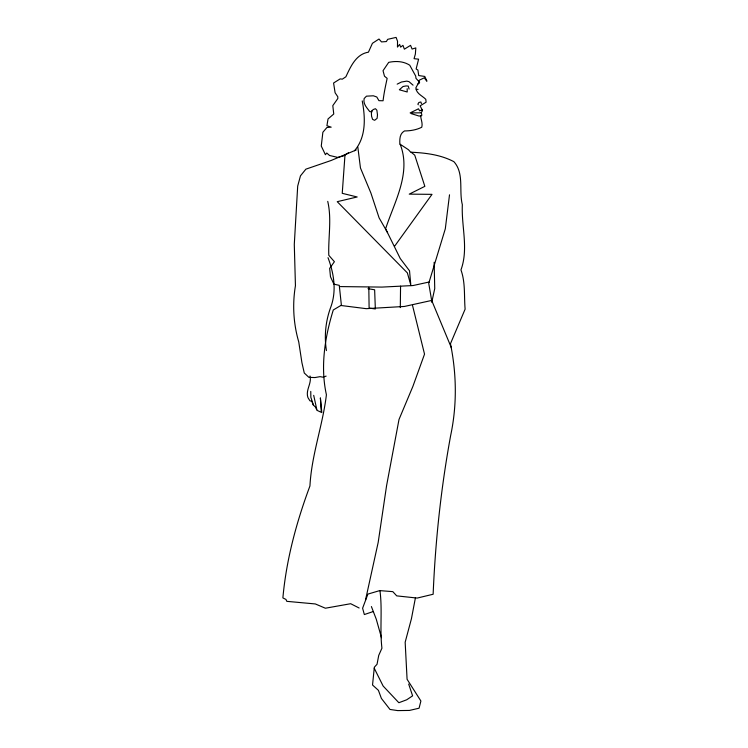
<?xml version="1.0" encoding="UTF-8"?>
<svg xmlns="http://www.w3.org/2000/svg" width="748" height="748" viewBox="0 0 748 748"><rect width="100%" height="100%" fill="white"/><g stroke="black" fill="none" stroke-linecap="round" stroke-linejoin="round"><path stroke-width="1.12" d="M400.302 307.624L400.563 286.157M344.987 154.967L342.238 193.33L357.179 196.976L337.236 201.679L407.361 272.898L410.989 285.643M449.511 194.807L445.312 228.785L428.735 283.342L431.624 300.275L451.455 347.96M415.411 597.867L411.437 618.708L405.164 642.233L407.08 679.268L420.9 701.007L419.076 708.206L409.455 710.432L397.721 710.6L389.989 709.45L381.396 698.426L378.404 690.32L372.541 685.009L374.327 667.216L377.039 664.261L378.722 655.416L381.929 648.198C379.675 629.19 382.48 609.966 379.993 590.995M431.755 302.314L434.738 288.569L434.139 262.277M365.51 600.036L378.189 542.384L386.576 485.695L399.011 419.46L412.868 386.454L424.527 354.141L412.513 305.399M372.195 110.854L371.391 112.911L371.56 116.221L372.588 119.39L374.654 120.306L377.104 118.343L377.488 114.912L376.87 110.237L375.468 108.712L373.392 109.46L370.671 111.817L369.718 111.555C366.838 107.675 362.892 103.925 364.136 98.558L366.464 96.165L373.355 95.791L376.796 96.997L378.937 100.671L383.07 100.765C383.948 93.238 385.529 85.87 387.165 78.372L384.491 76.212L383.032 70.714L388.698 62.365C395.823 60.84 403.443 61.186 409.736 65.207L415.682 76.034L415.991 78.353L419.637 82.317L419.076 81.887L415.851 87.881C416.262 93.64 422.265 95.735 425.79 99.316L426.108 102.196L420.096 105.861L422.526 110.517L421.292 112.621L421.881 115.211L420.675 116.333C421.087 119.942 422.816 123.373 421.779 127.225C416.486 129.928 410.372 130.909 404.462 130.947C399.591 133.63 399.656 139.212 399.853 144.037L408.483 149.75L410.727 152.199C425.64 152.901 440.413 154.63 453.877 161.662C464.396 173.274 458.748 190.647 462.339 204.7C461.292 226.551 468.744 248.635 460.964 269.916C465.508 282.604 464.003 296.03 465.116 309.158L450.455 343.725C456.645 374.056 457.112 404.949 450.679 435.411C441.03 487.846 435.364 540.991 433.139 594.249L417.197 598.063L396.73 595.875L392.803 591.64L379.713 590.611L367.904 594.09L362.602 608.227L364.341 614.547L373.243 611.537M418.843 81.27L419.441 80.111L424.256 77.839L426.902 81.223L424.789 76.446L418.712 75.557L417.917 70.05L416.131 68.975L418.59 59.167L414.055 58.681L415.364 54.099L415.823 47.909L412.101 49.059L410.549 45.348L404.378 49.172L402.948 45.338L400.648 47.143L399.628 44.403L397.459 47.068L397.534 41.243L396.094 37.4L387.698 39.335L386.351 41.561L381.508 41.907L378.984 39.027L372.429 43.3L368.427 52.182C355.992 54.165 350.634 66.628 345.894 76.773L342.35 79.148L340.134 78.905L333.58 83.009L335.104 92.761L337.797 96.735L337.825 98.512L332.804 105.636L333.758 114.014L328.035 118.941L326.913 125.729L331.186 127.16L326.941 127.497L322.874 132.246L321.266 146.056L325.408 154.705L326.764 153.031L329.55 155.472L337.694 157.398L343.463 155.939L348.54 152.714M418.085 89.349L416.271 89.377M354.524 150.731C366.268 136.968 365.398 117.67 362.238 100.915M394.72 246.064L432.017 194.349L409.25 194.134L424.845 186.346L414.747 155.173L411.194 152.255M417.964 83.916L419.488 82.991M397.169 84.141L401.433 82.028L406.772 81.121L408.988 81.644L413.055 85.169M356.216 149.965L331.009 160.53L305.885 169.16L300.462 175.864L297.695 186.102L294.291 244.372L295.441 285.708A126.103 126.103 0 0 0 298.742 341.901L301.921 362.696L304.277 373.018L308.905 377.366L314.973 377.553L320.079 376.655L322.846 377.16L326.137 376.132M422.358 109.844L419.619 110.835L418.478 108.797L410.156 112.901L421.274 112.826M431.746 300.425L404.416 306.456L366.24 308.672L340.677 305.455M429.427 281.949L413.055 285.54L381.919 287.092L340.396 286.587M421.47 115.594L419.142 116.08L411.11 113.593M367.997 288.672L374.636 289.794L375.346 308.971L369.11 308.073L368.811 287.279M359.134 608.002L350.681 603.711L325.38 608.218L315.347 603.954L286.793 601.336L285.942 599.419L282.884 597.923C286.325 559.485 296.498 522.067 309.934 485.985C311.579 454.803 322.725 425.528 326.409 394.757C320.181 366.782 324.884 336.993 333.29 309.971L341.378 305.165L339.274 285.343L333.907 284.165L330.485 276.769L329.653 268.392L334.403 261.707L328.793 255.292C328.148 237.312 331.878 219.145 327.736 201.38M418.31 104.785L417.861 104.122L418.945 102.448L420.862 101.99L421.442 103.635M387.586 232.656L379.105 217.883L370.905 193.031L360.461 167.982L357.825 147.057M374.281 668.329L383.126 686.019L398.852 702.727L406.716 699.782L412.606 695.846L408.679 684.055M371.401 606.563L376.272 619.213L381.499 637.735M313.449 405.145L310.85 397.31L310.766 391.4M328.007 257.667C333.879 273.244 336.684 290.346 331.037 306.418C325.689 320.49 324.034 335.74 326.437 350.606M409.1 89.087L408.23 86.067L406.014 85.936L402.994 86.534L399.339 89.779L407.211 91.985L407.164 88.685M400.161 144.28C411.522 172.938 394.374 201.895 385.603 228.823L400.255 258.546L409.53 270.813L410.708 283.875M316.825 409.633L313.702 395.337M321.257 411.494L320.387 397.88L321.827 412.587L316.984 410.334L315.404 407.052L313.169 404.874L311.851 401.311L309.915 400.788L307.942 397.627C305.296 389.979 312 383.556 309.99 375.973"/></g></svg>
